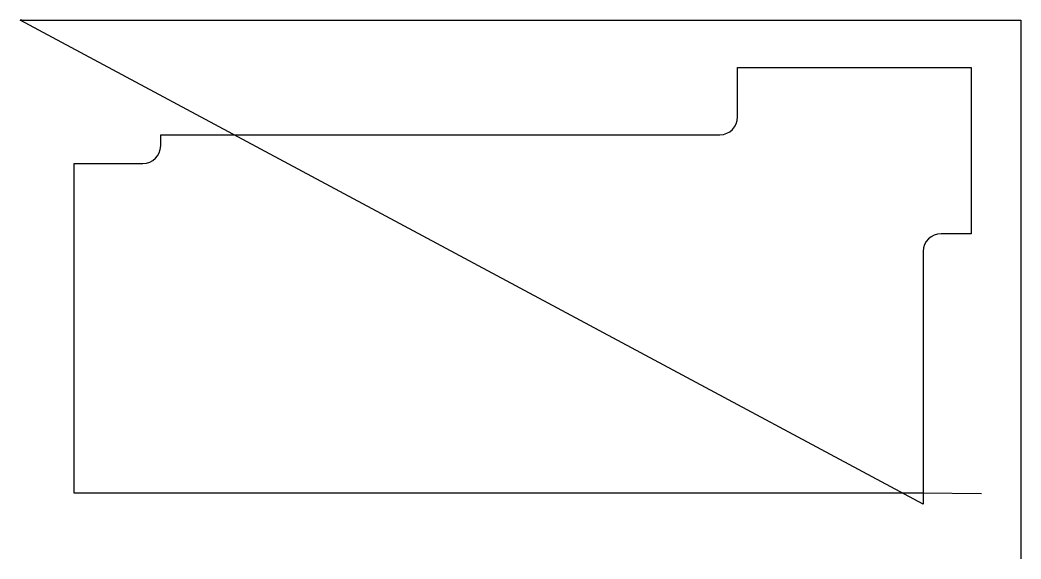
# Model space of a CAD drawing. Header units: metres. Extents: x 0 to 520, y 1335 to 1615.
import ezdxf

# ---------------------------------------------------------------- set-up
doc = ezdxf.new("R2010")
doc.units = ezdxf.units.M

msp = doc.modelspace()

# ---------------------------------------------------------------- linework, layer by layer
at = {"layer": 'TOOL_0'}
for p, q in [((469.657, 1363.314), (0, 1615.191)), ((0, 1615.191), (1, 1615.191)), ((1, 1615.191), (0, 1615.191)), ((0, 1615.191), (1, 1615.191)), ((1, 1615.191), (520.451, 1615.191)), ((520.451, 1615.191), (520.451, 1335.693)), ((373.134, 1564.745), (373.134, 1590.495)), ((373.134, 1590.495), (494.634, 1590.495)), ((494.634, 1590.495), (494.634, 1503.995)), ((73.134, 1549.745), (73.134, 1555.495)), ((73.134, 1555.495), (363.884, 1555.495)), ((28.134, 1368.995), (28.134, 1540.495)), ((28.134, 1540.495), (63.884, 1540.495)), ((494.634, 1503.995), (478.884, 1503.995)), ((469.634, 1494.745), (469.634, 1368.995)), ((469.634, 1368.995), (28.134, 1368.995)), ((499.999, 1368.608), (469.634, 1368.995)), ((469.634, 1368.995), (469.657, 1363.314)), ((520.451, 1335.693), (520.451, 1334.693))]:
    msp.add_line(p, q, dxfattribs=at)
for centre, start, end in [((363.884, 1564.745), 270, 0), ((63.884, 1549.745), 270, 0), ((478.884, 1494.745), 90, 180)]:
    msp.add_arc(centre, 9.25, start, end, dxfattribs=at)

doc.saveas('drawing.dxf')
